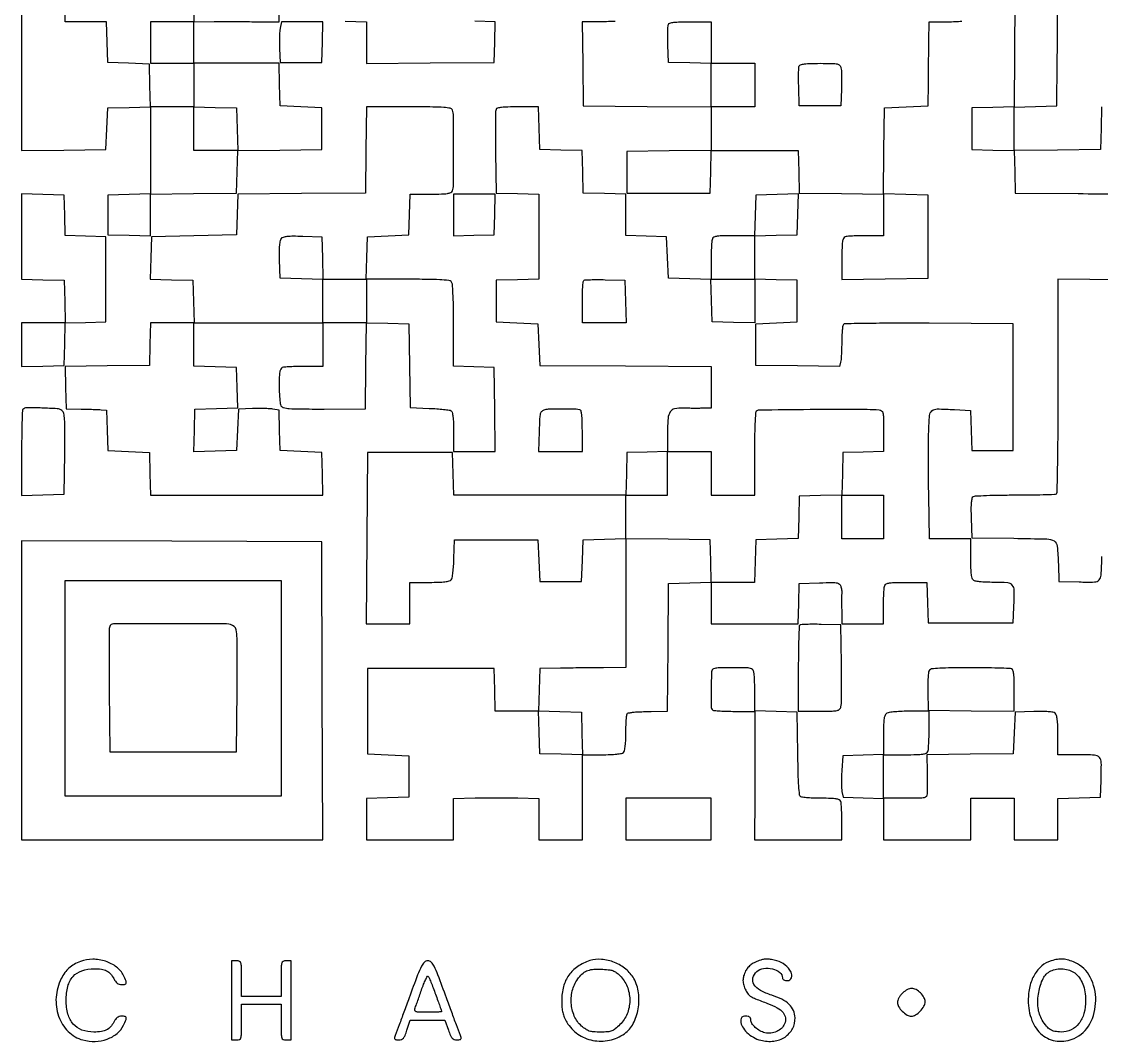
# Model space of a CAD drawing. Extents: x 179 to 1071, y 112 to 1107.
# Drawn here: x 179 to 724, y 112 to 627 of the extents above; entities that cross this region are included whole.
import ezdxf

# ---------------------------------------------------------------- set-up
doc = ezdxf.new("R2010")
doc.units = 0

msp = doc.modelspace()

# ---------------------------------------------------------------- linework, layer by layer
for points in [[(179, 671), (179, 616.480112), (179, 561.960225), (200.25, 562.230112), (221.5, 562.5), (222, 573), (222.5, 583.5), (233.25, 583.783832), (244, 584.067663), (244, 562.067663), (244, 540.067663), (233.25, 539.783832), (222.5, 539.5), (222.5, 529.5), (222.5, 519.5), (233.25, 519.216168), (244, 518.932337), (244, 529.446666), (244, 539.960995), (265.75, 540.230498), (287.5, 540.5), (287.783631, 551.23021), (288.067262, 561.96042), (309.283631, 562.23021), (330.5, 562.5), (330.5, 573), (330.5, 583.5), (320, 584), (309.5, 584.5), (309.216168, 595.25), (308.932337, 606), (287.466168, 606), (266, 606), (266, 616.5), (266, 627), (276.25, 627.056788, -0.00129), (280.982034, 627.070799, -0.000705), (286.783656, 627.064827, -0.000703), (292.676928, 627.042163, -0.00112), (297.715637, 627.00441), (308.931274, 626.895243), (309.215637, 637.697622)], [(724.068343, 584.06697), (723.784171, 573.283485), (723.5, 562.5), (701.75, 562.230498), (680, 561.960995), (680, 572.946666), (680, 583.932337), (690.75, 584.216168), (701.5, 584.5), (701.690931, 606.5, 0.000453), (701.768388, 616.46461, 0.000272), (701.843127, 628.285416, 0.000273), (701.904611, 640.036849, 0.000477)], [(680.241404, 638.283745), (679.982808, 584.067489), (669.241404, 583.783745), (658.5, 583.5), (658.5, 573), (658.5, 562.5), (669.216508, 562.216508), (679.933016, 561.933016), (680.216508, 551.216508), (680.5, 540.5), (712.207329, 540.236011, 0.000973), (732.566979, 540.106114, 0.014249)], [(478.528633, 627.178303, -0.007818), (475.128509, 627.044304, -0.005938), (471.398325, 627), (461.960225, 627), (462.230112, 605.75), (462.5, 584.5), (494.75, 584.236147), (527, 583.972294), (527, 573.006035), (527, 562.039775), (505.75, 561.769888), (484.5, 561.5), (484.5, 551), (484.5, 540.5), (505.5, 540.5), (526.5, 540.5), (526.783832, 551.25), (527.067663, 562), (549, 562), (570.932337, 562), (571.216168, 551.25), (571.5, 540.5), (592.75, 540.230112), (614, 539.960225), (614, 529.480112), (614, 519), (605.081787, 519, 0.006277), (601.550804, 518.955669, 0.008159), (598.31865, 518.821697, 0.006338), (595.626193, 518.631778, 0.070946), (594.581787, 518.393011, 0.205372), (593.767428, 517.600948, 0.062982), (593.302552, 515.9105, 0.030315), (593.059548, 512.952209, 0.005337), (593, 507.373509), (593, 496.960995), (614.75, 497.230498), (636.5, 497.5), (636.5, 518.5), (636.5, 539.5), (625.230589, 539.782933), (613.961179, 540.065865), (614.230589, 561.782933), (614.5, 583.5), (625.5, 584), (636.5, 584.5), (636.631648, 596, -0.000048), (636.690668, 601.113084, -0.000032), (636.75939, 606.985938, -0.000032), (636.826894, 612.692985, -0.000062), (636.881648, 617.25), (637, 627), (646.3, 627, 0.009379), (650.323492, 627.075482, 0.019071), (653.477016, 627.314516, 0.019949)], [(734.25, 496.763853), (702, 497.027706), (702, 443.07287, -0.001375), (701.938766, 420.802713, -0.002956), (701.742916, 403.639883, -0.000487), (701.480127, 389.279333, -0.254796), (701.055163, 388.534093, -0.130681), (700.274222, 388.297912, -0.00138), (694.570105, 388.12082, -0.004278), (687.964477, 387.990538, -0.002754), (680.305163, 387.947211, 0.003791), (672.621926, 387.887818, 0.005741), (665.939349, 387.708731, 0.002426), (660.246079, 387.463055, 0.128302), (659.211769, 387.139491, 0.198576), (658.603907, 386.28866, 0.033838), (658.278701, 384.281734, 0.023707), (658.137987, 381.197464, 0.006811), (658.211769, 376.417355), (658.5, 366.5), (679.735929, 366.230153, -0.003245), (696.507021, 365.90817, -0.12708), (700.055334, 364.89363, -0.241952), (701.692637, 362.309273, -0.015112), (702.24922, 353), (702.5, 344.5), (712.722245, 344.215323, 0.012089), (720.525487, 344.186732, 0.207027), (722.801979, 345.227472, 0.170037), (723.832102, 347.685433, 0.007628), (724.24922, 357)]]:
    msp.add_lwpolyline(points, format="xyb")
for points in [[(266, 637.966168), (266, 627), (255, 627), (244, 627), (244, 616.5), (244, 606), (255, 606), (266, 606), (266, 595), (266, 584), (255.033832, 584), (244.067663, 584), (243.783832, 594.75), (243.5, 605.5), (233, 606), (222.5, 606.5), (222.215017, 616.75), (221.930034, 627), (211.465017, 627), (201, 627), (201, 648.965017)], [(342.25, 627.216168), (353, 626.932337), (353, 616.452315), (353, 605.972294), (385.25, 606.236147), (417.5, 606.5), (417.784593, 616.714635), (418.069185, 626.92927), (407.784593, 627.214635)]]:
    msp.add_lwpolyline(points)
for points in [[(309.487534, 623.75, 0.029867), (309.274687, 622.038998, 0.008811), (309.15201, 619.398438, 0.008811), (309.11869, 616.41836, 0.009375), (309.192221, 613.5), (309.5, 606.5), (320, 606.5), (330.5, 606.5), (330.784983, 616.75), (331.069966, 627), (320.580296, 627), (310.090626, 627)], [(527, 616.5), (527, 606), (538, 606), (549, 606), (549, 595), (549, 584), (538, 584), (527, 584), (527, 594.966168), (527, 605.932337), (516.25, 606.216168), (505.5, 606.5), (505.208575, 615.420857, -0.005737), (505.13413, 618.934715, -0.007759), (505.152581, 622.111648, -0.005495), (505.238236, 624.761419, -0.080952), (505.42719, 625.670857, -0.240491), (506.150677, 626.321414, -0.035152), (508.151337, 626.70634, -0.023783), (511.333082, 626.936605, -0.006172), (516.468615, 627), (527, 627)], [(592.526002, 603.75, -0.047969), (592.729659, 602.400533, -0.007225), (592.83773, 599.664062, -0.008052), (592.86667, 596.419301, -0.006878), (592.795054, 593), (592.5, 584.5), (582, 584.5), (571.5, 584.5), (571.210159, 593.924983, -0.005394), (571.136178, 597.631743, -0.007376), (571.154817, 600.970602, -0.005045), (571.239658, 603.758353, -0.081654), (571.428774, 604.674983, -0.237659), (572.136432, 605.318196, -0.036462), (574.058759, 605.70422, -0.024691), (577.101892, 605.935671, -0.006635), (581.949563, 606, -0.003975), (588.229691, 605.950069, -0.048466), (590.617031, 605.679734, -0.149073), (591.824775, 605.011164, -0.131653)], [(352.769502, 562.25), (352.5, 540.5), (320.284831, 540.236193), (288.069661, 539.972386), (287.784831, 529.736193), (287.5, 519.5), (266, 519), (244.5, 518.5), (244.216515, 507.784171), (243.93303, 497.068343), (254.716515, 496.784171), (265.5, 496.5), (265.783832, 485.75), (266.067663, 475), (255.067663, 475), (244.067663, 475), (243.783832, 464.25), (243.5, 453.5), (222.216371, 453.230014), (200.932742, 452.960029), (201.216371, 442.312465), (201.5, 431.6649), (209, 431.490145, -0.001128), (212.070482, 431.411668, -0.001181), (215.094411, 431.320402, -0.001132), (217.70589, 431.229492, -0.005239), (219.215017, 431.157695), (221.930034, 431), (222.215017, 420.75), (222.5, 410.5), (233, 410), (243.5, 409.5), (243.783832, 398.75), (244.067663, 388), (287.567663, 388), (331.067663, 388), (330.783832, 398.75), (330.5, 409.5), (320, 410), (309.5, 410.5), (309.215446, 420.711169), (308.930891, 430.922339), (305.715446, 431.450124, 0.026056), (304.019177, 431.638483, 0.007556), (301.388287, 431.752679, 0.007575), (298.415821, 431.791671, 0.008023), (295.5, 431.738954), (288.5, 431.5), (288, 421), (287.5, 410.5), (276.715822, 410.215822), (265.931643, 409.931643), (266.215822, 420.715822), (266.5, 431.5), (277.284606, 431.784183), (288.069211, 432.068365), (287.784606, 442.284183), (287.5, 452.5), (276.75, 452.783832), (266, 453.067663), (266, 464.033832), (266, 475), (298.5, 475), (331, 475), (331, 464), (331, 453), (321.581787, 453, 0.005951), (317.859224, 452.955695, 0.007831), (314.465525, 452.821697, 0.005915), (311.638111, 452.632106, 0.07203), (310.581787, 452.393011, 0.188329), (309.787918, 451.670019, 0.071886), (309.31469, 450.223948, 0.035943), (309.06419, 447.749366, 0.007258), (309, 443.32727, 0.009887), (309.06651, 439.963907, 0.012432), (309.267074, 436.854244, 0.010616), (309.553271, 434.274829, 0.090159), (309.909187, 433.169685, 0.215413), (311.151507, 432.215317, 0.038649), (314.109923, 431.757737, 0.017506), (319.500881, 431.535576, 0.002004), (331.659187, 431.509214), (352.5, 431.547575), (352.769596, 453.30742), (353.039192, 475.067266), (363.769596, 474.783633), (374.5, 474.5), (374.769551, 453.365522), (375.039103, 432.231044), (384.769551, 431.835524, -0.006929), (388.587919, 431.627281, -0.009555), (392.008868, 431.327351, -0.00662), (394.846901, 430.985715, -0.106468), (395.75, 430.660985, -0.200997), (396.331606, 429.840721, -0.026002), (396.698973, 427.67557, -0.021483), (396.931155, 424.505891, -0.00754), (397, 419.940983), (397, 410), (407.519888, 410), (418.039775, 410), (417.769888, 431.25), (417.5, 452.5), (407.25, 452.784983), (397, 453.069966), (397, 473.834983, 0.003176), (396.937913, 483.610415, 0.010469), (396.721105, 490.05285, 0.00935), (396.391805, 494.538638, 0.175113), (395.8, 495.8, 0.175197), (394.537589, 496.392044, 0.009311), (390.038418, 496.721201, 0.01044), (383.576319, 496.93795, 0.003163), (373.766168, 497), (352.932337, 497), (353.216168, 507.75), (353.5, 518.5), (364, 519), (374.5, 519.5), (374.784983, 529.75), (375.069966, 540), (385.427994, 540, 0.005378), (390.974376, 540.059653, 0.030449), (393.919218, 540.302828, 0.063222), (395.602756, 540.767938, 0.204941), (396.393011, 541.581787, 0.090516), (396.939938, 544.490371, 0.001332), (396.986594, 562, 0.001332), (396.939938, 579.509629, 0.090516), (396.393011, 582.418213, 0.258642), (395.337795, 583.303761, 0.03005), (392.167784, 583.724398, 0.015914), (386.522031, 583.950426, 0.002047), (374.412514, 584), (353.039005, 584)], [(418.447199, 582.723, 0.088003), (418.255956, 581.733152, 0.001312), (418.180843, 575.807175, 0.003516), (418.16003, 568.911562, 0.002311), (418.228584, 560.973), (418.5, 540.5), (429.25, 540.216168), (440, 539.932337), (440, 518.5), (440, 497.067663), (429.25, 496.783832), (418.5, 496.5), (418.5, 486), (418.5, 475.5), (429, 475), (439.5, 474.5), (440, 464), (440.5, 453.5), (483.75, 453.239377), (527, 452.978755), (527, 442.489377), (527, 432), (522.25, 431.870953, -0.005587), (520.09814, 431.836549, -0.003361), (517.544685, 431.841425, -0.003366), (515.005701, 431.880434, -0.005873), (512.902121, 431.951645, 0.059908), (508.595519, 431.631992, 0.206061), (506.333179, 430.083597, 0.124577), (505.250185, 426.774509, 0.017105), (505, 419.463555), (505, 410.069966), (494.75, 409.784983), (484.5, 409.5), (484.216168, 398.75), (483.932337, 388), (440.5, 388), (397.067663, 388), (396.783832, 398.75), (396.5, 409.5), (375, 409.5), (353.5, 409.5), (353.239377, 366.25), (352.978755, 323), (363.989377, 323), (375, 323), (375, 333.5), (375, 344), (384.877555, 344, 0.00775), (389.465038, 344.07111, 0.021862), (392.661716, 344.310401, 0.027915), (394.855494, 344.69658, 0.163434), (395.837437, 345.304124, 0.131421), (396.277004, 346.259099, 0.010763), (396.687053, 348.999888, 0.013854), (397.019842, 352.34104, 0.010217), (397.209882, 356.054124), (397.5, 365.5), (418.5, 365.5), (439.5, 365.5), (440, 355), (440.5, 344.5), (451, 344.5), (461.5, 344.5), (462, 355), (462.5, 365.5), (473.25, 365.783832), (484, 366.067663), (484, 333.533832), (484, 301), (472.75, 300.925726, 0.000756), (467.680609, 300.884593, 0.000467), (461.720312, 300.821651, 0.000468), (455.83123, 300.748444, 0.000842), (451, 300.675726), (440.5, 300.5), (440.216168, 289.75), (439.932337, 279), (429, 279), (418.067663, 279), (417.783832, 289.75), (417.5, 300.5), (385.5, 300.5), (353.5, 300.5), (353.5, 279), (353.5, 257.5), (364, 257), (374.5, 256.5), (374.5, 246), (374.5, 235.5), (363.75, 235.216168), (353, 234.932337), (353, 224.466168), (353, 214), (375, 214), (397, 214), (397, 224.437616), (397, 234.875232), (407.900107, 235.187616, -0.004492), (412.841483, 235.28481, -0.002693), (418.712026, 235.3159, -0.002696), (424.554047, 235.283863, -0.004692), (429.400107, 235.185662), (440, 234.871323), (440, 224.435662), (440, 214), (451, 214), (462, 214), (462, 235.5), (462, 257), (471.8, 257, 0.008695), (476.071747, 257.074295, 0.018472), (479.369558, 257.311224, 0.019349), (481.799696, 257.671932, 0.150969), (482.8, 258.2, 0.149044), (483.322729, 259.181224, 0.019949), (483.685484, 261.522984, 0.019071), (483.924518, 264.676508, 0.009379), (484, 268.7, -0.007108), (484.062636, 273.105901, -0.025896), (484.286703, 275.893387, -0.038354), (484.653148, 277.624007, -0.307542), (485.25, 278.11535, 0.009119), (485.801517, 278.176405, 0.006205), (486.426562, 278.265064, 0.006254), (487.02778, 278.365684, 0.012489), (487.5, 278.463035, -0.04467), (488.200358, 278.56102, -0.002025), (490.625618, 278.671865, -0.003374), (493.508206, 278.772433, -0.002409), (496.736147, 278.847686), (504.972294, 279), (505.236147, 311.25), (505.5, 343.5), (516.25, 343.783832), (527, 344.067663), (527, 333.533832), (527, 323), (548.965017, 323), (570.930034, 323), (571.215017, 333.25), (571.5, 343.5), (581.722245, 343.784677, -0.003488), (588.334543, 343.922669, -0.050684), (590.662172, 343.718733, -0.165802), (591.830539, 343.053969, -0.120322), (592.534088, 341.720206, -0.014931), (592.746531, 340.752221, -0.015552), (592.897539, 339.786309, -0.015411), (592.976104, 338.945432, -0.063258), (592.943422, 338.435529, 0.043569), (592.876339, 337.788254, 0.002158), (592.850897, 335.645124, 0.003471), (592.849335, 333.095394, 0.002501), (592.881579, 330.25), (593, 323), (603.5, 323), (614, 323), (614, 331.918213, -0.006277), (614.044331, 335.449196, -0.008159), (614.178303, 338.68135, -0.006338), (614.368222, 341.373807, -0.070946), (614.606989, 342.418213, -0.204941), (615.397244, 343.232062, -0.063222), (617.080782, 343.697172, -0.030449), (620.025624, 343.940347, -0.005378), (625.572006, 344), (635.930034, 344), (636.215017, 333.75), (636.5, 323.5), (658, 323.5), (679.5, 323.5), (679.796504, 331.496645, 0.010268), (679.936483, 339.965597, 0.170682), (679.005603, 342.579563, 0.209164), (676.711629, 343.768567, 0.016454), (669.680948, 344, -0.009407), (665.666907, 344.07553, -0.019094), (662.518882, 344.314649, -0.019972), (660.180477, 344.677483, -0.148968), (659.2, 345.2, -0.150969), (658.671932, 346.200304, -0.019349), (658.311224, 348.630442, -0.018472), (658.074295, 351.928253, -0.008695), (658, 356.2), (658, 366), (647.56992, 366), (637.13984, 366), (636.81992, 387.75, -0.001889), (636.720363, 396.857852, -0.001729), (636.685706, 406.238002, -0.001728), (636.712662, 414.612139, -0.005663), (636.81227, 420.145327, -0.012188), (637.248322, 428.257475, -0.199889), (638.460453, 430.628106, -0.182464), (641.045584, 431.550148, -0.009869), (649.859204, 431.214292), (657.932828, 430.746918), (658.216414, 420.623459), (658.5, 410.5), (669, 410.5), (679.5, 410.5), (679.5, 442.5), (679.5, 474.5), (637.061001, 474.761001, 0.001877), (620.729881, 474.800132, 0.003038), (606.839997, 474.696872, 0.000522), (594.584717, 474.518496, 0.194862), (593.776176, 474.176176, 0.162934), (593.440806, 473.503285, 0.01005), (593.171294, 471.253729, 0.014069), (592.976082, 468.508979, 0.009908), (592.904758, 465.415175, -0.006258), (592.854406, 462.218395, -0.007118), (592.72427, 459.1584, -0.006528), (592.543042, 456.566017, -0.039048), (592.326266, 455.230442), (591.773366, 452.960884), (570.636683, 453.230442), (549.5, 453.5), (549.5, 464), (549.5, 474.5), (560, 475), (570.5, 475.5), (570.5, 486), (570.5, 496.5), (559.75, 496.783832), (549, 497.067663), (549, 508), (549, 518.932337), (559.75, 519.216168), (570.5, 519.5), (570.785361, 529.78419), (571.070721, 540.068381), (560.285361, 539.78419), (549.5, 539.5), (549.215017, 529.25), (548.930034, 519), (538.572006, 519, 0.005378), (533.025624, 518.940347, 0.030449), (530.080782, 518.697172, 0.063222), (528.397244, 518.232062, 0.204941), (527.606989, 517.418213, 0.0721), (527.367872, 516.361111, 0.005887), (527.178303, 513.524537, 0.007809), (527.044304, 510.119908, 0.00593), (527, 506.384381), (527, 496.932337), (516.25, 497.216168), (505.5, 497.5), (505, 508), (504.5, 518.5), (494.25, 518.784983), (484, 519.069966), (484, 529.501151), (484, 539.932337), (473.25, 540.216168), (462.5, 540.5), (462.216508, 551.216508), (461.933016, 561.933016), (451.216508, 562.216508), (440.5, 562.5), (440.216168, 573.25), (439.932337, 584), (429.434783, 584, 0.006442), (424.440409, 583.935654, 0.022488), (421.226202, 583.707918, 0.030182), (419.148133, 583.338251, 0.246836)], [(330.783832, 507.75), (331.067663, 497), (342.033832, 497), (353, 497), (353, 486), (353, 475), (342, 475), (331, 475), (331, 485.966168), (331, 496.932337), (320.25, 497.216168), (309.5, 497.5), (309.211141, 506.850715, -0.008898), (309.156589, 511.019073, -0.019663), (309.296615, 514.197242, -0.02258), (309.596888, 516.521045, -0.1305), (310.112128, 517.635106, -0.149751), (311.166788, 518.32726, -0.044369), (313.081903, 518.705126, -0.027023), (316.065714, 518.860698, -0.006919), (320.900987, 518.784391), (330.5, 518.5)], [(483.783832, 485.75), (484.067663, 475), (473.033832, 475), (462, 475), (462, 485.333333, -0.006317), (462.050668, 489.343898, -0.009512), (462.205463, 492.836713, -0.004898), (462.419778, 495.762931, -0.177451), (462.699448, 496.366114, -0.183378), (463.300668, 496.636532, -0.005301), (466.145783, 496.777033, -0.010046), (469.547259, 496.840477, -0.006672), (473.449448, 496.782781), (483.5, 496.5)], [(179.666667, 431.333333, 0.189801), (179.3961, 430.711254, 0.001218), (179.195833, 424.585895, 0.004643), (179.048092, 417.538437, 0.002919), (179, 409.299502), (179, 387.932337), (189.75, 388.216168), (200.5, 388.5), (200.754296, 409, 0.002073), (200.852956, 420.948209, 0.01757), (200.686301, 426.317956, 0.038884), (200.252535, 429.311683, 0.180386), (199.313166, 430.75, 0.143383), (196.907412, 431.62949, 0.008995), (189.280927, 431.993331, 0.007458), (181.535771, 432.107706, 0.198873)], [(443, 431.048715, 0.110057), (441.558724, 430.320357, 0.15938), (440.797828, 429.126801, 0.052126), (440.448228, 426.770281, 0.003802), (440.215017, 420.206923), (439.930034, 410), (450.965017, 410), (462, 410), (462, 420.5, 0.006129), (461.938497, 425.517005, 0.023067), (461.716513, 428.654191, 0.032361), (461.355778, 430.620222, 0.309369), (460.75, 431.15645, 0.02504), (456.947177, 431.440069, 0.007611), (451.167341, 431.492969, 0.005884), (445.442873, 431.390847, 0.054826)], [(611.75, 431.12754, -0.149864), (613.016875, 430.659144, -0.179347), (613.693203, 429.59044, -0.04903), (613.955236, 427.246319, -0.003335), (614, 420.534983), (614, 410.069966), (603.75, 409.784983), (593.5, 409.5), (593.216168, 398.75), (592.932337, 388), (603.466168, 388), (614, 388), (614, 377), (614, 366), (603.5, 366), (593, 366), (593, 377.033832), (593, 388.067663), (582.25, 387.783832), (571.5, 387.5), (571.216508, 376.783492), (570.933016, 366.066984), (560.216508, 365.783492), (549.5, 365.5), (549.216168, 354.75), (548.932337, 344), (538, 344), (527.067663, 344), (526.783832, 354.75), (526.5, 365.5), (505.25, 365.769888), (484, 366.039775), (484, 377.019888), (484, 388), (494.5, 388), (505, 388), (505, 399), (505, 410), (516, 410), (527, 410), (527, 399), (527, 388), (538, 388), (549, 388), (549, 408.8, -0.004057), (549.066676, 417.016878, -0.006857), (549.272838, 423.900006, -0.002733), (549.55643, 429.668432, -0.184783), (549.950148, 430.55, -0.196133), (551.269747, 431.104763, -0.000319), (576.900886, 431.360642, -0.002365), (599.810676, 431.466353, -0.014128)], [(223.453816, 321.740243, 0.089548), (223.261817, 320.729866, 0.000598), (223.19019, 311.747155, 0.00234), (223.168607, 301.460077, 0.00149), (223.235201, 289.490243), (223.5, 258.5), (255.5, 258.5), (287.5, 258.5), (287.765726, 289.5, 0.001225), (287.879013, 308.006621, 0.012082), (287.71941, 315.793845, 0.024457), (287.315418, 320.099227, 0.201729), (286.324597, 321.75, 0.157681), (282.495237, 323.016106, 0.001671), (254.221233, 323.106234, 0.001077), (225.335041, 323.03952, 0.309316)], [(571.699448, 322.366114, 0.189293), (571.415787, 321.715674, 0.001337), (571.205463, 315.605463, 0.004867), (571.050466, 308.561556, 0.003067), (571, 300.333333), (571, 279), (581.480948, 279, 0.003689), (588.090254, 279.04877, 0.046635), (590.56377, 279.316854, 0.147729), (591.804249, 279.985695, 0.136351), (592.514659, 281.25, 0.054895), (592.724598, 282.840683, 0.002293), (592.821708, 288.567187, 0.003942), (592.85221, 295.365834, 0.002788), (592.783711, 303), (592.5, 322.5), (582.449448, 322.782781, 0.006672), (578.547259, 322.840477, 0.010046), (575.145783, 322.777033, 0.005301), (572.300668, 322.636532, 0.183378)], [(528.25, 300.337719, 0.294309), (527.231787, 298.895714, 0.006645), (526.97479, 290.057609, 0.007041), (526.959834, 281.249007, 0.256631), (527.921915, 279.548259, 0.11948), (528.628529, 279.317429, 0.004153), (531.533455, 279.114902, 0.007538), (534.993522, 278.954844, 0.005174), (538.921915, 278.873109), (549, 278.767734), (549.059849, 268.133867, -0.001224), (549.077428, 262.605548, -0.000373), (549.077311, 254.234636, -0.000373), (549.063187, 244.85701, -0.000408), (549.03525, 235.75), (548.950802, 214), (570.975401, 214), (593, 214), (593, 222.918213, 0.006277), (592.955669, 226.449196, 0.008159), (592.821697, 229.68135, 0.006338), (592.631778, 232.373807, 0.070946), (592.393011, 233.418213, 0.194682), (591.644645, 234.219983, 0.068336), (590.110608, 234.692539, 0.033702), (587.463534, 234.944731, 0.006483), (582.643011, 235.015313, -0.007897), (579.051251, 235.078061, -0.010836), (575.824714, 235.255482, -0.00778), (573.15341, 235.502378, -0.115057), (572.270909, 235.811407, -0.228384), (571.64341, 236.821704, -0.009456), (571.259718, 241.179757, -0.01097), (570.960859, 247.538324, -0.003025), (570.770909, 257.546095), (570.5, 278.5), (559.75, 278.783832), (549, 279.067663), (549, 289.426843, 0.005377), (548.940349, 294.973908, 0.030446), (548.697178, 297.919034, 0.063217), (548.232073, 299.602718, 0.20495), (547.418213, 300.393011, 0.08728), (545.058163, 300.8525, 0.005264), (537.809578, 300.907903, 0.005152), (530.548962, 300.812147, 0.090253)], [(637.132601, 299.659774, 0.14374), (636.735103, 298.738162, 0.011135), (636.465376, 296.033774, 0.014363), (636.30446, 292.712752, 0.010048), (636.305968, 288.964974), (636.5, 279.5), (658.25, 279.230498), (680, 278.960995), (680, 289.373509, 0.005909), (679.937853, 294.63235, 0.026215), (679.702981, 297.714717, 0.044517), (679.291071, 299.579093, 0.228341), (678.584755, 300.329103, 0.08356), (677.505067, 300.547602, 0.001645), (671.854727, 300.715211, 0.003887), (665.239687, 300.83821, 0.002593), (657.661387, 300.880891, 0.003264), (648.310434, 300.824029, 0.011702), (642.34173, 300.609, 0.011327), (638.282386, 300.275118, 0.195784)], [(615.75, 277.919901, 0.150007), (614.838644, 276.932935, 0.072401), (614.319823, 275.274813, 0.033995), (614.062131, 272.442497, 0.005692), (614, 266.985293), (614, 257.069966), (603.75, 256.784983), (593.5, 256.5), (592.970418, 249, 0.009238), (592.809463, 245.908595, 0.009315), (592.763426, 242.821875, 0.009163), (592.822694, 240.13329, 0.036753), (593.009432, 238.5), (593.578029, 235.5), (603.789014, 235.215017), (614, 234.930034), (614, 224.465017), (614, 214), (636, 214), (658, 214), (658, 224.5), (658, 235), (669, 235), (680, 235), (680, 224.5), (680, 214), (691, 214), (702, 214), (702, 224.466168), (702, 234.932337), (712.75, 235.216168), (723.5, 235.5), (723.795054, 244, 0.009927), (723.928151, 252.965089, 0.179688), (722.933469, 255.602972, 0.203196), (720.50249, 256.788355, 0.01319), (712.480948, 257), (702, 257), (702, 266.877555, 0.007345), (701.929838, 271.653266, 0.024181), (701.685192, 274.794146, 0.035127), (701.271246, 276.875583, 0.154085), (700.600715, 277.916414, 0.132968), (699.513859, 278.412685, 0.020746), (697.150171, 278.703614, 0.018924), (693.957683, 278.84141, 0.009044), (689.850715, 278.788859), (680.5, 278.5), (680, 268), (679.5, 257.5), (657.690244, 257.230331), (635.880488, 256.960662), (636.006297, 248.230331, -0.001028), (636.049627, 244.722803, -0.001214), (636.075747, 241.403597, -0.00106), (636.085061, 238.600628, -0.007638), (636.066053, 237.25, -0.15749), (635.614629, 235.980962, -0.180944), (634.529323, 235.302638, -0.047129), (632.101853, 235.043371, -0.003053), (625, 235), (614, 235), (614, 246), (614, 257), (624.893011, 257, 0.005003), (630.756842, 257.058671, 0.029178), (633.833669, 257.300233, 0.06089), (635.585285, 257.763049, 0.209079), (636.393011, 258.581787, 0.07203), (636.632106, 259.638111, 0.005915), (636.821697, 262.465525, 0.007831), (636.955695, 265.859224, 0.005951), (637, 269.581787), (637, 279), (627.25, 278.969591, 0.00959), (623.388265, 278.883463, 0.012387), (619.85, 278.648701, 0.010192), (616.9234, 278.321298, 0.099229)], [(208.683804, 152.608385, 0.037519), (205.453517, 151.123705, 0.05564), (202.915054, 149.322992, 0.055933), (200.845434, 147.014506, 0.038414), (199.028793, 144, 0.098351), (196.41826, 134.548766, 0.103483), (197.694085, 124.999041, 0.111726), (202.534074, 117.306042, 0.131773), (209.957988, 113.009347, 0.074228), (216.170377, 112.295289, 0.078664), (222.190275, 113.457707, 0.085063), (227.170422, 116.292443, 0.110583), (230.393538, 120.416892, 0.008295), (231.725442, 123.348264, 0.150376), (231.838458, 124.358843, 0.32021), (231.302978, 124.871744, 0.036035), (229.52568, 125, 0.074186), (228.315265, 124.819415, 0.085534), (227.274159, 124.294684, 0.073782), (226.357711, 123.379331, 0.040384), (225.51533, 122.029644, -0.060119), (223.858757, 119.594384, -0.097596), (221.886425, 118.067496, -0.082774), (219.244306, 117.252992, -0.033478), (215.470034, 117, -0.085617), (209.434909, 118.041046, -0.128649), (205.041292, 121.030957, -0.116684), (202.40134, 126.039796, -0.062843), (201.511047, 133, -0.061107), (202.366356, 140.07176, -0.120578), (204.97537, 145.053707, -0.1321), (209.398022, 147.987437, -0.080931), (215.612794, 149, -0.034712), (219.300064, 148.743704, -0.082981), (221.908926, 147.92416, -0.096565), (223.868732, 146.395301, -0.059701), (225.51533, 143.970356, 0.040384), (226.357711, 142.620669, 0.073782), (227.274159, 141.705316, 0.085534), (228.315265, 141.180585, 0.074186), (229.52568, 141, 0.036035), (231.302978, 141.128256, 0.32021), (231.838458, 141.641157, 0.150376), (231.725442, 142.651736, 0.008295), (230.393538, 145.583108, 0.121066), (226.927372, 149.834299, 0.083404), (221.38911, 152.713278, 0.078871), (214.896381, 153.731445, 0.088719)], [(285, 133), (285, 113), (287.5, 113, 0.104331), (288.950811, 113.306062, 0.224677), (289.680556, 114.15, 0.064117), (289.955995, 116.064536, 0.003707), (290, 122), (290, 131), (300, 131), (310, 131), (310, 122, 0.003707), (310.044005, 116.064536, 0.064117), (310.319444, 114.15, 0.224677), (311.049189, 113.306062, 0.104331), (312.5, 113), (315, 113), (315, 133), (315, 153), (312.5, 153, 0.104331), (311.049189, 152.693938, 0.224677), (310.319444, 151.85, 0.064117), (310.044005, 149.935464, 0.003707), (310, 144), (310, 135), (300, 135), (290, 135), (290, 144, 0.003707), (289.955995, 149.935464, 0.064117), (289.680556, 151.85, 0.224677), (288.950811, 152.693938, 0.104331), (287.5, 153), (285, 153)], [(374.561826, 134.25, 0.000056), (371.891492, 126.97389, 0.000085), (369.569213, 120.640625, 0.000031), (367.570287, 115.185263, 0.002096), (367.2321, 114.25, 0.176258), (367.235285, 113.732765, 0.170292), (367.569733, 113.329545, 0.098345), (368.270572, 113.077722, 0.03724), (369.312645, 113, 0.083579), (370.70263, 113.233982, 0.135846), (371.681839, 113.909055, 0.078963), (372.503311, 115.280794, 0.015325), (373.5, 118), (375.160733, 123), (383.882822, 123), (392.604911, 123), (394.402886, 118, 0.015656), (395.464944, 115.313739, 0.07589), (396.332377, 113.928019, 0.129346), (397.332249, 113.239937, 0.086585), (398.707419, 113, 0.037744), (399.739068, 113.077988, 0.098919), (400.434052, 113.330182, 0.170206), (400.765741, 113.733446, 0.175239), (400.7679, 114.25, 0.002096), (400.429713, 115.185263, 0.000031), (398.430787, 120.640625, 0.000085), (396.108508, 126.97389, 0.000056), (393.438174, 134.25, 0.002251), (389.127109, 145.831267, 0.026377), (387.191461, 150.241349, 0.080817), (385.69777, 152.300247, 0.198001), (384, 153, 0.198001), (382.30223, 152.300247, 0.080817), (380.808539, 150.241349, 0.026377), (378.872891, 145.831267, 0.002251)], [(465.764045, 153.05557, 0.07095), (459.642134, 150.089072, 0.091267), (455.182211, 145.721644, 0.089168), (452.501217, 139.966946, 0.064595), (451.588835, 132.939169, 0.017326), (451.711034, 129.40439, 0.040848), (452.107186, 126.798308, 0.046119), (452.885067, 124.48725, 0.028317), (454.19606, 121.928422, 0.109868), (459.687593, 116.021229, 0.102355), (467.304108, 112.810083, 0.100827), (475.667246, 112.860126, 0.10332), (483.263472, 116.187608, 0.118996), (487.700748, 121.296679, 0.07771), (490.191433, 128.733894, 0.074947), (490.341306, 136.864159, 0.094761), (487.979621, 143.987427, 0.09527), (484.01477, 148.703618, 0.073688), (478.226189, 152.131549, 0.07431), (471.744562, 153.712204, 0.10044)], [(552, 153.347931, 0.029699), (549.326402, 152.287402, 0.047904), (547.218193, 151.044382, 0.055122), (545.603721, 149.574331, 0.061277), (544.414686, 147.835022, 0.047925), (543.403102, 145.313139, 0.07279), (543.073217, 142.97855, 0.072117), (543.425364, 140.631603, 0.046116), (544.463015, 138.071521, 0.048362), (545.699166, 136.159399, 0.090526), (547.079903, 134.949155, 0.041416), (549.420752, 133.800021, 0.00377), (555.494283, 131.47209, -0.035394), (560.374092, 129.238597, -0.095167), (563.305895, 126.820046, -0.143302), (564.46261, 124.13376, -0.129374), (564.053265, 121.128593, -0.104671), (562.512241, 118.882266, -0.084261), (560.0779, 117.24242, -0.080688), (557.134995, 116.448009, -0.083749), (554.131466, 116.641937, -0.071798), (551.640256, 117.622354, -0.055883), (549.285295, 119.339147, -0.05935), (547.557431, 121.346733, -0.149114), (547, 123.174314, 0.092886), (546.845765, 123.997386, 0.14336), (546.407663, 124.567431, 0.112929), (545.642142, 124.896383, 0.045268), (544.5, 125, 0.04548), (543.233654, 124.884575, 0.151247), (542.501588, 124.501578, 0.15214), (542.116447, 123.773562, 0.046192), (542, 122.515777, 0.133788), (542.766125, 119.703822, 0.068629), (545.049229, 116.816324, 0.06242), (548.329289, 114.373971, 0.065668), (552.056177, 112.867157, 0.09295), (558.59422, 112.423845, 0.116548), (564.286478, 114.499846, 0.128259), (568.079569, 118.705153, 0.126924), (569.354845, 124.244384, 0.098625), (568.529586, 127.886423, 0.096442), (566.368397, 130.967226, 0.076592), (562.741246, 133.523364, 0.03893), (557.552714, 135.614906, -0.048933), (551.852638, 138.046054, -0.127719), (548.632912, 141.075756, -0.205481), (548.118104, 144.340249, -0.14764), (550.046286, 147.541889, -0.152922), (553.46291, 149.117396, -0.0929), (557.942709, 148.863167, -0.103681), (561.653974, 147.076912, -0.232981), (563, 144.345012, 0.172986), (563.18751, 143.819249, 0.098327), (563.71468, 143.384501, 0.074706), (564.518389, 143.096168, 0.048868), (565.5, 143, 0.31352), (567.525882, 144.408787, 0.214242), (567.332601, 147.30822, 0.104042), (564.378474, 150.844056, 0.099463), (560.204514, 152.959978, 0.016376), (557.538798, 153.60712, 0.03956), (555.528203, 153.862477, 0.049209), (553.786228, 153.773404, 0.042231)], [(698.619302, 152.965577, 0.103791), (693.880689, 150.390624, 0.085403), (690.183932, 145.964093, 0.075144), (687.837242, 140.009431, 0.056409), (687.043924, 133, 0.089468), (688.867054, 122.892776, 0.131158), (694.072434, 115.566536, 0.149751), (701.667468, 112.400692, 0.12924), (710.229451, 113.777299, 0.168029), (718.118512, 121.118178, 0.120271), (721.113161, 132.893548, 0.120739), (718.342914, 144.689176, 0.169987), (710.598931, 152.094566, 0.033663), (707.452623, 153.275239, 0.054834), (704.65061, 153.79131, 0.055496), (701.827431, 153.683135, 0.03545)], [(481.534117, 144.811303, -0.099867), (484.879438, 139.265053, -0.091849), (485.944685, 132.684557, -0.091772), (484.58198, 126.154489, -0.099485), (480.987963, 120.752669, -0.021613), (478.607721, 118.569764, -0.083812), (476.888522, 117.558463, -0.075649), (474.844604, 117.115368, -0.01562), (471.152443, 117, -0.016144), (467.65737, 117.112882, -0.061175), (465.512667, 117.51817, -0.073196), (463.73062, 118.390229, -0.029835), (461.595198, 120.050559, -0.111833), (457.950568, 125.075363, -0.086535), (456.390244, 131.675603, -0.084303), (457.143252, 138.575288, -0.09771), (460.141509, 144.45277, -0.054506), (462.407581, 146.764516, -0.089051), (464.797816, 148.097865, -0.071503), (467.870069, 148.683748, -0.024767), (472.394924, 148.666336, -0.01719), (475.82851, 148.364271, -0.069372), (477.855988, 147.823515, -0.080044), (479.510152, 146.788935, -0.027585)], [(710.486321, 146.8321, -0.070161), (712.868384, 144.346776, -0.061272), (714.601633, 141.186884, -0.055105), (715.650321, 137.386057, -0.039799), (716, 133, -0.063765), (715.154468, 126.396893, -0.101589), (712.650296, 121.306745, -0.119005), (708.684923, 118.137841, -0.111724), (703.615141, 117.031803, -0.044506), (700.462585, 117.337551, -0.094616), (698.190246, 118.23018, -0.084733), (696.253708, 119.97034, -0.03057), (694.130319, 123.017684, -0.112004), (692.042005, 129.228268, -0.067832), (692.308113, 137.014916, -0.070806), (694.560251, 144.021667, -0.168376), (698.381143, 147.838023, -0.074728), (701.342105, 148.760464, -0.059002), (704.700014, 148.877902, -0.060087), (707.923859, 148.214533, -0.086099)], [(387.930384, 136.058597, -0.001098), (389.107081, 132.800432, -0.001745), (390.0983, 130.006205, -0.000358), (390.960064, 127.544093, -0.08419), (391, 127.308597, -0.399426), (390.880991, 127.183389, -0.001839), (388.912322, 127.09065, -0.006779), (386.618144, 127.02218, -0.00407), (383.893011, 127, -0.005609), (379.726103, 127.046748, -0.060916), (378.065923, 127.28768, -0.240986), (377.459883, 127.839665, -0.184329), (377.464869, 128.75, 0.006747), (377.868022, 129.832381, 0.000797), (378.727626, 132.251196, 0.000954), (379.739574, 135.130606, 0.000782), (380.810341, 138.211517, -0.010216), (381.882748, 141.119051, -0.018392), (382.89689, 143.448768, -0.014669), (383.780404, 145.159664, -0.502991), (384.168866, 145.211517, -0.092251), (384.54939, 144.640035, -0.003384), (385.559221, 142.229346, -0.006072), (386.704045, 139.344487, -0.004215)], [(623.454545, 136.545455, 0.037888), (622.515253, 135.451898, 0.03471), (621.721023, 134.197727, 0.036522), (621.171988, 132.975261, 0.0875), (621, 132, 0.139429), (621.607738, 129.86299, 0.057878), (623.488252, 127.488252, 0.057878), (625.86299, 125.607738, 0.139429), (628, 125, 0.140106), (630.195172, 125.62743, 0.062135), (632.556945, 127.540858, 0.061842), (634.39412, 129.996815, 0.130413), (635, 132.280231, 0.129292), (634.41742, 134.495533, 0.070467), (632.693134, 136.740259, 0.070154), (630.401613, 138.428653, 0.124365), (628.140094, 139, 0.083587), (627.110122, 138.826604, 0.037261), (625.843425, 138.278977, 0.03554), (624.558423, 137.484759, 0.040209)]]:
    msp.add_lwpolyline(points, format="xyb", close=True)
for points in [[(287.783832, 572.75), (288.067663, 562), (277.033832, 562), (266, 562), (266, 573.033832), (266, 584.067663), (276.75, 583.783832), (287.5, 583.5)], [(179, 518.567663), (179, 497.067663), (189.75, 496.783832), (200.5, 496.5), (200.783832, 485.75), (201.067663, 475), (190.033832, 475), (179, 475), (179, 463.966168), (179, 452.932337), (189.75, 453.216168), (200.5, 453.5), (200.783481, 464.215387), (201.066961, 474.930773), (211.283481, 475.215387), (221.5, 475.5), (221.5, 497), (221.5, 518.5), (211.284601, 518.784601), (201.069202, 519.069202), (200.784601, 529.284601), (200.5, 539.5), (189.75, 539.783832), (179, 540.067663)], [(397, 529.465017), (397, 518.930034), (407.25, 519.215017), (417.5, 519.5), (417.784983, 529.75), (418.069966, 540), (407.534983, 540), (397, 540)], [(549, 485.966168), (549, 474.932337), (538.25, 475.216168), (527.5, 475.5), (527.216168, 486.25), (526.932337, 497), (537.966168, 497), (549, 497)], [(179, 289.506286), (179, 214), (255.006326, 214), (331.012652, 214), (330.756326, 289.25), (330.5, 364.5), (254.75, 364.756286), (179, 365.012572)], [(310, 290.5), (310, 236), (255.5, 236), (201, 236), (201, 290.5), (201, 345), (255.5, 345), (310, 345)], [(461.784178, 267.715822), (462.068357, 256.931643), (451.284178, 257.215822), (440.5, 257.5), (440.215294, 268.336174), (439.930588, 279.172348), (450.715294, 278.836174), (461.5, 278.5)], [(484, 224.5), (484, 214), (505.5, 214), (527, 214), (527, 224.5), (527, 235), (505.5, 235), (484, 235)]]:
    msp.add_lwpolyline(points, close=True)

doc.saveas('drawing.dxf')
